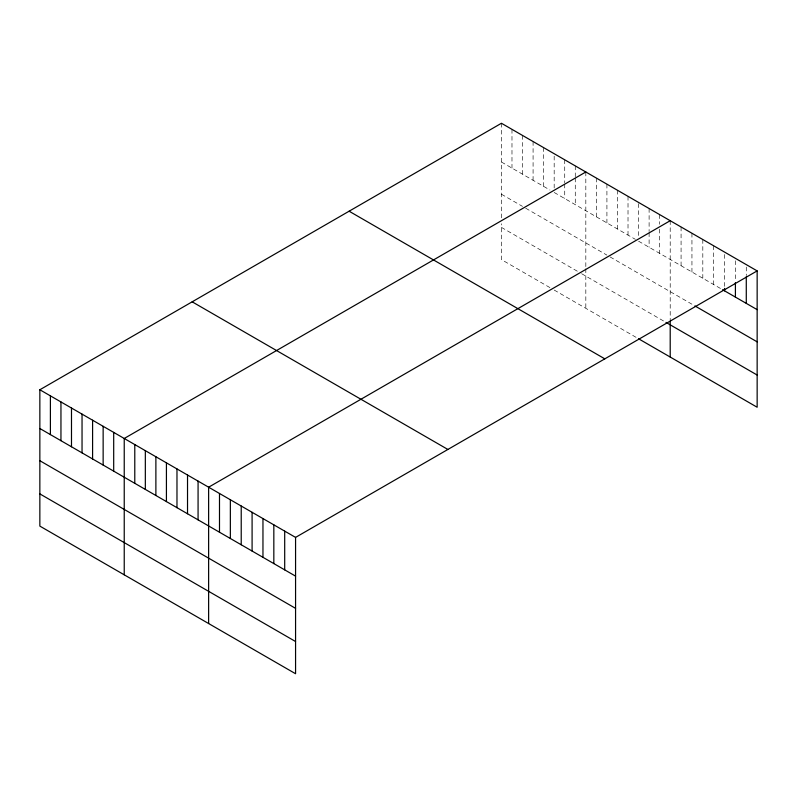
<?xml version="1.0" encoding="UTF-8"?>
<svg xmlns="http://www.w3.org/2000/svg" width="797" height="797" viewBox="0 0 797 797"><rect width="100%" height="100%" fill="white"/><g stroke="black" fill="none" stroke-linecap="round" stroke-linejoin="round"><path stroke-width="0.6" stroke-dasharray="3.98 2.99" d="M501.433 162.01L549.96 190.025M554.174 192.466L635.398 239.359M638.566 241.182L721.584 289.112M501.433 194.219L522.533 206.393M525.701 208.226L606.916 255.12M610.084 256.943L691.945 304.205M501.433 227.394L577.387 271.249M581.601 273.68L664.937 321.789M549.96 287.617L501.433 259.603L501.433 223.708M554.174 290.048L636.454 337.549M746.281 267.055L746.281 275.523M735.412 260.778L735.412 281.361M724.543 254.502L724.543 287.189M713.674 245.805L713.674 284.549M702.815 239.528L702.815 278.273M691.945 233.262L691.945 272.006M681.076 226.986L681.076 265.73M670.207 220.709L670.207 319.926M659.657 214.622L659.657 224.306M659.657 229.147L659.657 253.366M649.107 208.525L649.107 231.529M649.107 232.744L649.107 247.269M638.566 203.653L638.566 237.556M628.016 196.351L628.016 235.095M617.466 190.254L617.466 229.008M606.916 184.167L606.916 222.911M596.365 178.08L596.365 216.824M585.825 171.993L585.825 267.513M585.825 268.748L585.825 308.319M575.275 165.896L575.275 176.795M575.275 178.01L575.275 204.64M564.724 159.808L564.724 182.812M564.724 184.027L564.724 198.553M554.174 156.142L554.174 188.829M543.624 147.624L543.624 186.378M533.083 141.537L533.083 180.281M522.533 135.45L522.533 174.194M511.983 129.363L511.983 168.107M501.433 123.266L501.433 218.796"/><path stroke-width="1.2" d="M757.15 270.9L295.567 537.397L295.567 673.734L39.85 526.1L39.85 389.763L501.433 123.266L757.15 270.9L757.15 407.237L638.566 338.775M585.825 171.993L124.232 438.48L124.232 574.816M670.207 220.709L208.625 487.206L208.625 623.533M722.57 289.69L757.15 309.644M694.904 305.918L757.15 341.853M665.983 322.396L757.15 375.028M349.116 211.215L604.823 358.849M192.177 301.824L447.884 449.458M39.85 389.763L295.567 537.397M39.85 428.507L295.567 576.141M39.85 460.716L295.567 608.35M39.85 493.891L295.567 641.525M746.281 276.738L746.281 303.378M735.412 282.566L735.412 297.102M724.543 288.404L724.543 290.825M670.207 321.151L670.207 357.036M284.698 531.121L284.698 569.865M273.829 524.844L273.829 563.599M262.96 518.578L262.96 557.322M252.091 512.302L252.091 551.046M241.222 506.025L241.222 544.769M230.353 499.749L230.353 538.493M219.494 493.473L219.494 532.227M198.074 481.109L198.074 519.853M187.524 475.022L187.524 513.766M176.974 468.935L176.974 507.679M166.424 462.838L166.424 501.592M155.883 456.751L155.883 495.495M145.333 450.664L145.333 489.408M134.783 444.577L134.783 483.321M113.692 432.392L113.692 471.137M103.142 426.305L103.142 465.05M92.591 420.208L92.591 458.962M82.041 414.121L82.041 452.865M71.491 408.034L71.491 446.778M60.951 401.947L60.951 440.691M50.4 395.85L50.4 434.594"/></g></svg>
